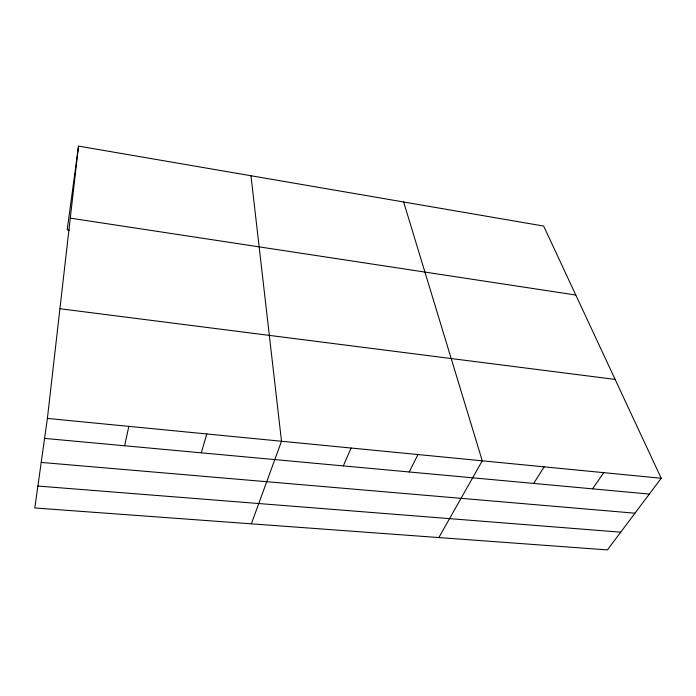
<?xml version="1.0" encoding="UTF-8"?>
<svg xmlns="http://www.w3.org/2000/svg" width="696" height="696" viewBox="0 0 696 696"><rect width="100%" height="100%" fill="white"/><g stroke="black" fill="none" stroke-linecap="round" stroke-linejoin="round"><path stroke-width="1.04" d="M47.389 418.426L78.509 146.099L543.654 226.061L661.2 478.256L607.408 549.901L34.8 507.976L47.389 418.426L661.2 478.256M78.509 146.099L67.181 229.863L69.33 230.185M124.619 445.771L128.838 426.361M201.292 452.826L206.808 433.965M251.352 523.836L281.515 441.247L250.969 175.749M343.337 465.902L351.089 448.024M409.231 471.966L417.957 454.549M438.845 537.564L482.258 460.813L403.645 201.997M533.719 483.424L544.142 466.842M592.566 488.844L603.754 472.654M37.88 486.052L620.71 532.179M41.203 462.422L634.961 513.204M44.579 438.402L649.325 494.073M59.926 308.728L615.125 379.416M70.279 218.135L575.792 295.026"/></g></svg>
